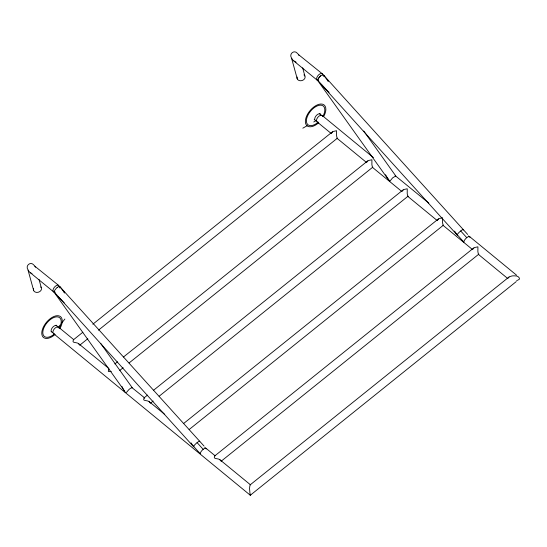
<?xml version="1.0" encoding="UTF-8"?>
<svg xmlns="http://www.w3.org/2000/svg" width="547" height="547" viewBox="0 0 547 547"><rect width="100%" height="100%" fill="white"/><g stroke="black" fill="none" stroke-linecap="round" stroke-linejoin="round"><path stroke-width="0.82" d="M331.523 133.181L332.925 131.54L336.576 130.726L336.542 135.512L337.102 138.343L366.524 162.486M366.852 162.172L368.309 160.544L371.912 159.751L371.885 164.661L372.466 167.403M402.189 191.19L403.638 189.57L407.241 188.777L407.214 193.686L407.802 196.428M437.525 220.181L438.879 218.636L442.222 217.822M472.854 249.206L474.352 247.593L477.907 246.82L477.88 251.736L478.468 254.471M442.564 217.993L442.557 222.773L443.132 225.446M508.197 278.143L509.278 276.83L511.828 275.996A8.048 4.814 4.8 0 1 514.7 275.859C518.112 275.264 521.804 279.367 517.701 280.173M250.758 494.201L250.512 495.001M478.857 254.109L221.159 461.23M443.514 225.111L189.153 429.532M408.178 196.106L159.143 396.233M372.822 167.129L129.133 362.934M337.478 138.124L98.46 330.169M250.136 484.943L249.774 486.372A8.048 1.388 87.3 0 0 249.569 488.772L250.109 495.062M73.585 339.666C70.713 344.193 78.583 341.143 79.39 344.89M144.251 397.717C141.379 402.168 149.064 399.235 150.056 402.865M214.916 455.767C212.065 460.218 219.579 457.299 220.714 460.841M108.915 368.692L108.313 371.42L111.287 371.625M58.085 327.687L60.17 325.034M61.743 323.038L64.874 319.058M250.423 495.138L516.272 281.575M73.537 339.721L82.85 332.241M92.833 324.221L332.419 131.834M79.828 345.13L87.814 338.716M114.856 363.94L117.516 361.799M123.506 356.993L367.748 160.859M119.82 370.415L123.143 367.741M144.203 397.772L147.526 395.098M153.516 390.291L403.084 189.884M150.493 403.18L153.153 401.04M183.525 423.59L438.414 218.909M214.868 455.822L473.75 247.935M250.225 484.813L508.977 277.028M302.833 128.176L307.202 125.694M313.759 121.974L315.947 120.737M517.168 280.351L516.683 280.481M296.139 62.167L295.831 62.084M295.606 62.016L293.349 60.56A8.048 7.555 82 0 1 291.674 58.221C288.481 53.975 294.361 49.237 297.554 53.497A8.048 7.555 82 0 1 299.093 55.562M32.006 273.685L29.757 272.235A8.048 7.555 82 0 1 28.075 269.897C24.882 265.644 30.769 260.912 33.962 265.172A8.048 7.555 82 0 1 35.5 267.23M293.848 61.004L317.144 80.142M298.491 54.584L322.306 73.79M34.899 266.259L58.707 285.466M30.222 272.652L53.551 291.818M317.007 121.837L331.202 133.475M219.75 459.603L250.437 484.779M322.169 115.492L373.457 157.639M428.8 203.101L395.146 175.628M469.654 236.646L516.498 275.127M372.548 167.437L401.854 191.512M407.877 196.455L437.19 220.537M443.214 225.48L472.519 249.562M478.543 254.505L507.561 278.375M78.419 343.502L108.381 368.11M149.085 401.553L164.715 414.394M58.57 327.168L73.701 339.625M53.415 333.513L250.211 495.179M206.055 448.321L215.033 455.719M144.367 397.676L131.553 387.303M144.442 397.703L144.681 398.175M327.523 90.925L317.786 80.341A4.137 1.532 -46 0 1 320.713 75.889A4.137 1.511 -46 0 0 317.821 80.306M204.797 447.453L206.328 448.896A4.137 1.532 -46 0 0 203.169 449.333A4.137 1.532 -46 0 0 200.27 453.764L192.934 445.634M468.505 235.88L469.921 237.22A4.137 1.532 -46 0 0 466.769 237.658A4.137 1.532 -46 0 0 463.863 242.089M463.842 242.109L456.355 233.726M467.664 234.444L323.865 75.452A4.137 1.538 -46 0 0 320.727 75.876M460.704 230.95L466.769 237.672M321.397 84.621L457.189 235.025M204.072 446.113L60.273 287.127L63.055 290.731M197.105 442.626L203.169 449.347M54.187 292.016L193.59 446.701M57.797 296.296L63.931 302.6A40.799 38.905 50.9 0 0 64.197 302.84M385.984 175.703L389.813 181.289L392.657 177.843L395.802 175.99L363.776 131.068M63.158 290.874L64.696 292.994L63.678 291.578M122.384 387.379C127.232 397.867 126.07 389.204 132.21 387.666L100.675 343.434M327.27 79.903L328.262 81.284L323.865 75.452A4.335 0.82 -42.2 0 1 323.503 76.149A4.287 0.855 -42.4 0 0 323.783 75.527M317.773 80.641L387.994 179.081M124.395 390.756L54.174 292.317A4.287 0.855 -42.4 0 1 54.269 291.948A4.342 0.855 -42.4 0 0 54.974 292.31A4.287 0.855 -42.4 0 1 54.584 292.433M454.591 231.08L454.666 231.203A35.863 31.514 -3.3 0 0 456.362 233.719M385.908 175.539L385.587 174.691M122.241 387.044L122.049 386.538M291.647 58.495L297.281 78.953M28.054 270.17L33.688 290.628M302.648 67.814L304.891 76.012M39.049 279.49L41.298 287.688M54.509 333.793A4.089 2.229 -50.6 0 1 54.228 328.979A4.089 2.229 -50.6 0 1 59.083 328.132M318.197 122.111A4.089 2.229 -50.6 0 1 317.78 117.352A4.089 2.229 -50.6 0 1 322.675 116.456M457.408 235.101A4.089 0.738 -42.1 0 1 460.006 231.538A4.089 0.738 -42.1 0 1 463.227 230.013M193.816 446.776A4.089 0.738 -42.1 0 1 196.407 443.207A4.089 0.738 -42.1 0 1 199.628 441.682M192.763 445.395A35.863 31.514 -3.3 0 1 191.067 442.879M303.879 74.857A4.089 3.2 -15.4 0 1 304.412 78.98A4.089 3.2 -15.4 0 1 299.373 80.6A4.089 3.2 -15.4 0 1 297.206 76.997M318.053 80.43A4.089 2.229 -50.6 0 1 316.85 77.537A4.089 2.229 -50.6 0 1 320.433 73.695A4.089 2.229 -50.6 0 1 322.833 75.295M318.183 80.765A4.287 0.855 -42.4 0 0 318.443 80.682A4.342 0.855 -42.4 0 1 317.889 80.259A4.287 0.855 -42.4 0 0 317.814 80.607M329.13 92.32A40.799 38.905 50.9 0 1 327.797 91.164M40.758 286.922A4.089 3.2 -15.4 0 1 38.194 292.283A4.089 3.2 -15.4 0 1 33.606 288.672M55.028 292.03A4.089 2.229 -50.6 0 1 53.121 289.678A4.089 2.229 -50.6 0 1 56.628 285.459A4.089 2.229 -50.6 0 1 59.24 286.97M54.228 291.982A4.137 1.511 -46 0 1 57.148 287.558M57.134 287.551A4.137 1.538 -46 0 1 60.266 287.134A4.335 0.82 -42.2 0 1 59.869 287.872M60.184 287.196A4.287 0.855 -42.4 0 1 59.903 287.831M55.131 334.395A13.456 7.33 -50.6 0 1 41.77 332.993A13.456 7.33 -50.6 0 1 55.473 315.961A13.456 7.33 -50.6 0 1 60.047 328.282M52.833 332.337A4.089 2.229 -50.6 0 1 51.247 329.807A4.089 2.229 -50.6 0 1 54.632 325.745A4.089 2.229 -50.6 0 1 57.339 326.935M54.016 334.333A12.089 6.591 -50.6 0 1 42.83 331.865A12.089 6.591 -50.6 0 1 55.377 317.021A12.089 6.591 -50.6 0 1 59.233 328.159M56.081 325.137A4.089 2.229 -50.6 0 1 56.382 325.718M51.671 331.626A4.089 2.229 -50.6 0 1 51.165 331.55M318.723 122.719A13.456 7.33 -50.6 0 1 305.363 121.325A13.456 7.33 -50.6 0 1 319.065 104.286A13.456 7.33 -50.6 0 1 323.646 116.607M316.426 120.661A4.089 2.229 -50.6 0 1 314.84 118.131A4.089 2.229 -50.6 0 1 318.224 114.07A4.089 2.229 -50.6 0 1 320.932 115.26M317.609 122.658A12.089 6.591 -50.6 0 1 306.429 120.19A12.089 6.591 -50.6 0 1 318.976 105.345A12.089 6.591 -50.6 0 1 322.833 116.484M319.674 113.468A4.089 2.229 -50.6 0 1 320.05 114.535M314.546 119.786A4.089 2.229 -50.6 0 1 314.197 119.513"/></g></svg>
